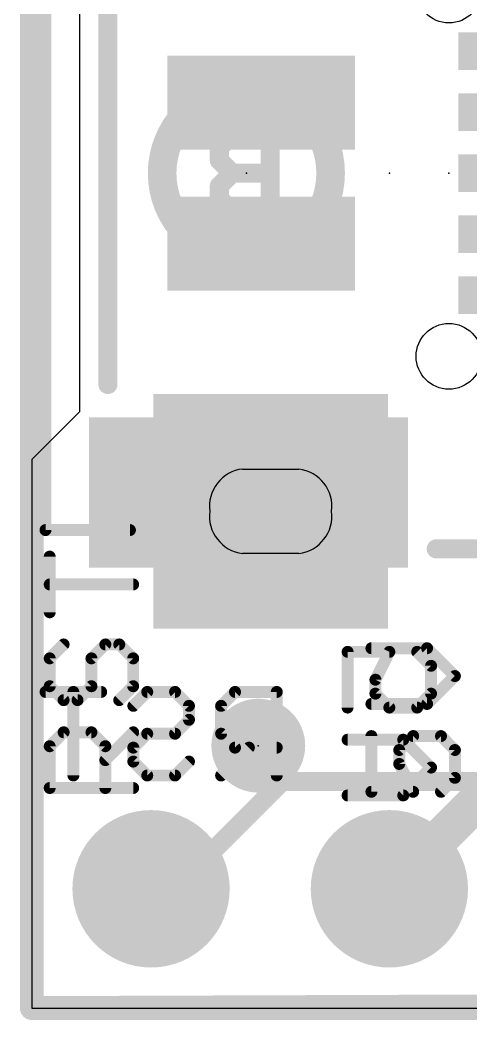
# Model space of a CAD drawing. Extents: x -0.1 to 35.7, y -0.1 to 17.9.
# Drawn here: x -0.13 to 4.67, y -0.13 to 10.52 of the extents above; entities that cross this region are included whole.
import ezdxf

# ---------------------------------------------------------------- set-up
doc = ezdxf.new("R2010")
doc.units = 0
for name, color, linetype in [('1', 12, 'CONTINUOUS'), ('16', 132, 'CONTINUOUS'), ('17', 110, 'CONTINUOUS'), ('20', 53, 'CONTINUOUS'), ('21', 40, 'CONTINUOUS'), ('22', 6, 'CONTINUOUS'), ('23', 40, 'CONTINUOUS'), ('24', 6, 'CONTINUOUS')]:
    doc.layers.add(name, color=color, linetype=linetype)

# ---------------------------------------------------------------- blocks, each defined once
blk = doc.blocks.new('ROUNDP')
at = {"const_width": 0.5}
blk.add_lwpolyline([(0, -0.25, 1), (0, 0.25, 1), (0, -0.25)], format="xyb", dxfattribs=at)
blk = doc.blocks.new('PIE')
at = {"const_width": 0.5}
blk.add_lwpolyline([(0, -0.25, 1), (0, 0.25, 1), (0, -0.25)], format="xyb", dxfattribs=at)
blk = doc.blocks.new('RECT')
blk.add_solid([(-0.5, -0.5), (0.5, -0.5), (-0.5, 0.5), (0.5, 0.5)])
blk = doc.blocks.new('SQUAREP')
blk.add_solid([(-0.5, -0.5), (0.5, -0.5), (-0.5, 0.5), (0.5, 0.5)])

msp = doc.modelspace()

# ---------------------------------------------------------------- linework, layer by layer
at = {"layer": '1'}
for points, const_width in [([(0, 17.78), (0, 0)], 0.254), ([(3.81, 1.27), (5.334, 2.794)], 0.4064), ([(0, 0), (35.56, 0)], 0.254)]:
    msp.add_lwpolyline(points, dxfattribs=dict(at, const_width=const_width))
for points, const_width in [([(3.7382, 1.3418, 1), (3.8818, 1.1982)], 0.2032), ([(0, 0.0635, 1), (0, -0.0635)], 0.127), ([(-0.0635, 0, 1), (0.0635, 0)], 0.127)]:
    msp.add_lwpolyline(points, format="xyb", dxfattribs=dict(at, const_width=const_width))
at = {"layer": '16'}
for points, const_width in [([(0, 17.78), (0, 0)], 0.254), ([(1.524, 1.27), (2.667, 2.413)], 0.2032), ([(2.667, 2.413), (22.098, 2.413)], 0.2032), ([(1.27, 1.27), (1.524, 1.27)], 0.2032), ([(0, 0), (35.56, 0.127)], 0.254)]:
    msp.add_lwpolyline(points, dxfattribs=dict(at, const_width=const_width))
for points, const_width in [([(2.667, 2.4638, 1), (2.667, 2.3622)], 0.1016), ([(2.7029, 2.3771, 1), (2.6311, 2.4489)], 0.1016), ([(1.27, 1.3208, 1), (1.27, 1.2192)], 0.1016), ([(1.4881, 1.3059, 1), (1.5599, 1.2341)], 0.1016), ([(1.524, 1.2192, 1), (1.524, 1.3208)], 0.1016), ([(-0.0002, 0.0635, 1), (0.0002, -0.0635)], 0.127), ([(-0.0635, 0, 1), (0.0635, 0)], 0.127)]:
    msp.add_lwpolyline(points, format="xyb", dxfattribs=dict(at, const_width=const_width))
at = {"layer": '20'}
for p, q in [((0.508, 11.43), (0.508, 6.35)), ((0.508, 6.35), (0, 5.842)), ((0, 5.842), (0, 0)), ((2.245, 5.74), (2.845, 5.74)), ((2.845, 4.84), (2.245, 4.84)), ((0, 0), (35.56, 0))]:
    msp.add_line(p, q, dxfattribs=at)
for centre in [(4.445, 10.84), (4.445, 6.94)]:
    msp.add_circle(centre, 0.35, dxfattribs=at)
for centre, start, end in [((2.295, 5.34), 97.125, 187.125), ((2.795, 5.34), 352.875, 82.875), ((2.295, 5.24), 172.875, 262.875), ((2.795, 5.24), 277.125, 7.125)]:
    msp.add_arc(centre, 0.4031, start, end, dxfattribs=at)
at = {"layer": '21', "const_width": 0.127}
for points in [[(0.145, 12.69), (0.145, 5.09)], [(0.145, 5.09), (1.045, 5.09)], [(0.1897, 4.2143), (0.1897, 4.8074)], [(1.0795, 4.5108), (0.1897, 4.5108)], [(0.338, 3.8719), (0.1897, 3.7236)], [(0.6346, 3.7236), (0.7829, 3.8719)], [(0.7829, 3.8719), (0.9312, 3.8719)], [(0.9312, 3.8719), (1.0795, 3.7236)], [(4.2119, 3.8317), (3.6187, 3.8317)], [(4.5085, 3.5351), (4.2119, 3.8317)], [(0.1897, 3.7236), (0.1897, 3.427)], [(0.6346, 3.427), (0.6346, 3.7236)], [(1.0795, 3.7236), (1.0795, 3.427)], [(4.2119, 3.2385), (4.5085, 3.5351)], [(0.1897, 3.427), (0.338, 3.2787)], [(0.4863, 3.2787), (0.6346, 3.427)], [(1.0795, 3.427), (0.9312, 3.2787)], [(0.338, 3.2787), (0.4863, 3.2787)], [(3.6187, 3.2385), (4.2119, 3.2385)], [(0.1897, 2.7881), (0.338, 2.9364)], [(0.338, 2.9364), (0.6346, 2.9364)], [(0.6346, 2.9364), (0.7829, 2.7881)], [(0.7829, 2.6398), (1.0795, 2.9364)], [(3.6187, 2.8962), (3.6187, 2.303)], [(3.9153, 2.7479), (4.0636, 2.8962)], [(4.0636, 2.8962), (4.3602, 2.8962)], [(4.3602, 2.8962), (4.5085, 2.7479)], [(0.1897, 2.3432), (0.1897, 2.7881)], [(0.7829, 2.7881), (0.7829, 2.3432)], [(3.9153, 2.5996), (3.9153, 2.7479)], [(4.5085, 2.7479), (4.5085, 2.4513)], [(4.0636, 2.303), (3.9153, 2.5996)], [(4.5085, 2.4513), (4.3602, 2.303)], [(1.0795, 2.3432), (0.1897, 2.3432)], [(3.6187, 2.303), (4.0636, 2.303)]]:
    msp.add_lwpolyline(points, dxfattribs=at)
at = {"layer": '21', "const_width": 0.0635}
for points in [[(0.145, 5.1217, 1), (0.145, 5.0583)], [(0.1133, 5.09, 1), (0.1768, 5.09)], [(1.045, 5.0583, 1), (1.045, 5.1217)], [(0.2215, 4.8074, 1), (0.158, 4.8074)], [(0.1897, 4.5426, 1), (0.1897, 4.4791)], [(1.0795, 4.4791, 1), (1.0795, 4.5426)], [(0.158, 4.2143, 1), (0.2215, 4.2143)], [(0.3605, 3.8495, 1), (0.3156, 3.8944)], [(0.7829, 3.9037, 1), (0.7829, 3.8402)], [(0.8054, 3.8495, 1), (0.7605, 3.8944)], [(0.9537, 3.8944, 1), (0.9088, 3.8495)], [(0.9312, 3.8402, 1), (0.9312, 3.9037)], [(3.6187, 3.8634, 1), (3.6187, 3.7999)], [(4.2344, 3.8541, 1), (4.1895, 3.8092)], [(4.2119, 3.7999, 1), (4.2119, 3.8634)], [(0.2215, 3.7236, 1), (0.158, 3.7236)], [(0.1673, 3.7461, 1), (0.2122, 3.7012)], [(0.6664, 3.7236, 1), (0.6029, 3.7236)], [(0.6122, 3.7461, 1), (0.6571, 3.7012)], [(1.1113, 3.7236, 1), (1.0478, 3.7236)], [(1.057, 3.7012, 1), (1.102, 3.7461)], [(4.531, 3.5126, 1), (4.486, 3.5575)], [(4.486, 3.5126, 1), (4.531, 3.5575)], [(0.2122, 3.4495, 1), (0.1673, 3.4046)], [(0.158, 3.427, 1), (0.2215, 3.427)], [(0.6029, 3.427, 1), (0.6664, 3.427)], [(0.6571, 3.4046, 1), (0.6122, 3.4495)], [(1.0478, 3.427, 1), (1.1113, 3.427)], [(1.102, 3.4046, 1), (1.057, 3.4495)], [(0.338, 3.3105, 1), (0.338, 3.247)], [(0.3156, 3.2563, 1), (0.3605, 3.3012)], [(0.4639, 3.3012, 1), (0.5088, 3.2563)], [(0.4863, 3.247, 1), (0.4863, 3.3105)], [(0.9088, 3.3012, 1), (0.9537, 3.2563)], [(3.6187, 3.2703, 1), (3.6187, 3.2067)], [(4.2119, 3.2067, 1), (4.2119, 3.2703)], [(4.1895, 3.261, 1), (4.2344, 3.216)], [(0.338, 2.9681, 1), (0.338, 2.9046)], [(0.3605, 2.9139, 1), (0.3156, 2.9588)], [(0.6571, 2.9588, 1), (0.6122, 2.9139)], [(0.6346, 2.9046, 1), (0.6346, 2.9681)], [(1.102, 2.9139, 1), (1.057, 2.9588)], [(3.6505, 2.8962, 1), (3.587, 2.8962)], [(4.0636, 2.9279, 1), (4.0636, 2.8644)], [(4.0861, 2.8737, 1), (4.0412, 2.9186)], [(4.3827, 2.9186, 1), (4.3378, 2.8737)], [(4.3602, 2.8644, 1), (4.3602, 2.9279)], [(0.1673, 2.8106, 1), (0.2122, 2.7656)], [(0.2215, 2.7881, 1), (0.158, 2.7881)], [(0.8147, 2.7881, 1), (0.7512, 2.7881)], [(0.7605, 2.7656, 1), (0.8054, 2.8106)], [(3.9471, 2.7479, 1), (3.8836, 2.7479)], [(3.8929, 2.7703, 1), (3.9378, 2.7254)], [(4.5403, 2.7479, 1), (4.4768, 2.7479)], [(4.486, 2.7254, 1), (4.531, 2.7703)], [(0.7605, 2.6623, 1), (0.8054, 2.6174)], [(3.9437, 2.6138, 1), (3.8869, 2.5854)], [(3.8836, 2.5996, 1), (3.9471, 2.5996)], [(4.4768, 2.4513, 1), (4.5403, 2.4513)], [(4.531, 2.4288, 1), (4.486, 2.4737)], [(0.1897, 2.375, 1), (0.1897, 2.3115)], [(0.158, 2.3432, 1), (0.2215, 2.3432)], [(0.7512, 2.3432, 1), (0.8147, 2.3432)], [(1.0795, 2.3115, 1), (1.0795, 2.375)], [(3.6187, 2.3347, 1), (3.6187, 2.2712)], [(4.0352, 2.2888, 1), (4.092, 2.3172)], [(4.0636, 2.2712, 1), (4.0636, 2.3347)], [(4.3378, 2.3254, 1), (4.3827, 2.2805)], [(3.587, 2.303, 1), (3.6505, 2.303)]]:
    msp.add_lwpolyline(points, format="xyb", dxfattribs=at)
at = {"layer": '22'}
for points, const_width in [([(0.81, 11.14), (0.81, 6.64)], 0.2032), ([(2.1333, 9.2971), (1.9977, 9.1615)], 0.2032), ([(2.54, 9.2971), (2.1333, 9.2971)], 0.2032), ([(2.54, 8.4836), (2.54, 9.2971)], 0.2032), ([(1.9977, 9.1615), (1.9977, 9.0259)], 0.2032), ([(1.9977, 9.0259), (2.1333, 8.8903)], 0.2032), ([(2.1333, 8.8903), (1.9977, 8.7548)], 0.2032), ([(2.54, 8.8903), (2.1333, 8.8903)], 0.2032), ([(1.9977, 8.7548), (1.9977, 8.6192)], 0.2032), ([(1.9977, 8.6192), (2.1333, 8.4836)], 0.2032), ([(2.1333, 8.4836), (2.54, 8.4836)], 0.2032), ([(4.31, 4.89), (8.31, 4.89)], 0.2032), ([(3.3647, 3.1998), (3.3647, 3.793)], 0.127), ([(3.3647, 3.793), (3.8096, 3.793)], 0.127), ([(3.8096, 3.793), (3.6613, 3.4964)], 0.127), ([(4.2545, 3.6447), (4.1062, 3.793)], 0.127), ([(4.2545, 3.3481), (4.2545, 3.6447)], 0.127), ([(3.6613, 3.4964), (3.6613, 3.3481)], 0.127), ([(0.7387, 3.3663), (0.1456, 3.3663)], 0.127), ([(0.4422, 2.4765), (0.4422, 3.3663)], 0.127), ([(1.0811, 3.218), (1.2294, 3.3663)], 0.127), ([(1.2294, 3.3663), (1.526, 3.3663)], 0.127), ([(1.526, 3.3663), (1.6743, 3.218)], 0.127), ([(2.1649, 3.3663), (2.0166, 3.218)], 0.127), ([(2.6098, 3.3663), (2.1649, 3.3663)], 0.127), ([(2.6098, 2.4765), (2.6098, 3.3663)], 0.127), ([(3.6613, 3.3481), (3.8096, 3.1998)], 0.127), ([(4.1062, 3.1998), (4.2545, 3.3481)], 0.127), ([(1.6743, 3.218), (1.6743, 3.0697)], 0.127), ([(2.0166, 3.218), (2.0166, 2.9214)], 0.127), ([(3.8096, 3.1998), (4.1062, 3.1998)], 0.127), ([(1.6743, 3.0697), (1.526, 2.9214)], 0.127), ([(1.2294, 2.9214), (1.0811, 2.7731)], 0.127), ([(1.526, 2.9214), (1.2294, 2.9214)], 0.127), ([(2.0166, 2.9214), (2.1649, 2.7731)], 0.127), ([(3.3647, 2.8575), (3.9579, 2.8575)], 0.127), ([(3.9579, 2.8575), (4.2545, 2.5609)], 0.127), ([(1.0811, 2.7731), (1.0811, 2.6248)], 0.127), ([(2.3132, 2.7731), (2.0166, 2.4765)], 0.127), ([(2.1649, 2.7731), (2.6098, 2.7731)], 0.127), ([(1.0811, 2.6248), (1.2294, 2.4765)], 0.127), ([(1.526, 2.4765), (1.6743, 2.6248)], 0.127), ([(4.2545, 2.5609), (3.9579, 2.2643)], 0.127), ([(1.2294, 2.4765), (1.526, 2.4765)], 0.127), ([(3.9579, 2.2643), (3.3647, 2.2643)], 0.127)]:
    msp.add_lwpolyline(points, dxfattribs=dict(at, const_width=const_width))
for points, const_width in [([(2.286, 7.992, 1), (2.286, 9.788, 1), (2.286, 7.992)], 0.3048), ([(2.1333, 9.3479, 1), (2.1333, 9.2463)], 0.1016), ([(2.1692, 9.2612, 1), (2.0973, 9.333)], 0.1016), ([(2.5908, 9.2971, 1), (2.4892, 9.2971)], 0.1016), ([(2.54, 9.2463, 1), (2.54, 9.3479)], 0.1016), ([(2.0485, 9.1615, 1), (1.9469, 9.1615)], 0.1016), ([(1.9618, 9.1974, 1), (2.0336, 9.1256)], 0.1016), ([(2.0336, 9.0618, 1), (1.9618, 8.99)], 0.1016), ([(1.9469, 9.0259, 1), (2.0485, 9.0259)], 0.1016), ([(2.1333, 8.9411, 1), (2.1333, 8.8395)], 0.1016), ([(2.1692, 8.8544, 1), (2.0973, 8.9263)], 0.1016), ([(2.0973, 8.8544, 1), (2.1692, 8.9263)], 0.1016), ([(2.54, 8.8395, 1), (2.54, 8.9411)], 0.1016), ([(2.0485, 8.7548, 1), (1.9469, 8.7548)], 0.1016), ([(1.9618, 8.7907, 1), (2.0336, 8.7188)], 0.1016), ([(2.0336, 8.6551, 1), (1.9618, 8.5833)], 0.1016), ([(1.9469, 8.6192, 1), (2.0485, 8.6192)], 0.1016), ([(2.1333, 8.5344, 1), (2.1333, 8.4328)], 0.1016), ([(2.0973, 8.4477, 1), (2.1692, 8.5195)], 0.1016), ([(2.4892, 8.4836, 1), (2.5908, 8.4836)], 0.1016), ([(2.54, 8.4328, 1), (2.54, 8.5344)], 0.1016), ([(0.7592, 6.64, 1), (0.8608, 6.64)], 0.1016), ([(4.31, 4.9408, 1), (4.31, 4.8392)], 0.1016), ([(3.3647, 3.8248, 1), (3.3647, 3.7613)], 0.0635), ([(3.3965, 3.793, 1), (3.333, 3.793)], 0.0635), ([(3.838, 3.7788, 1), (3.7812, 3.8072)], 0.0635), ([(3.8096, 3.7613, 1), (3.8096, 3.8248)], 0.0635), ([(4.1287, 3.8155, 1), (4.0838, 3.7706)], 0.0635), ([(4.2862, 3.6447, 1), (4.2228, 3.6447)], 0.0635), ([(4.232, 3.6223, 1), (4.277, 3.6672)], 0.0635), ([(3.6931, 3.4964, 1), (3.6296, 3.4964)], 0.0635), ([(3.6329, 3.5106, 1), (3.6897, 3.4822)], 0.0635), ([(0.1456, 3.398, 1), (0.1456, 3.3345)], 0.0635), ([(0.4739, 3.3663, 1), (0.4104, 3.3663)], 0.0635), ([(0.7387, 3.3345, 1), (0.7387, 3.398)], 0.0635), ([(1.2294, 3.398, 1), (1.2294, 3.3345)], 0.0635), ([(1.2518, 3.3438, 1), (1.2069, 3.3887)], 0.0635), ([(1.5484, 3.3887, 1), (1.5035, 3.3438)], 0.0635), ([(1.526, 3.3345, 1), (1.526, 3.398)], 0.0635), ([(2.1649, 3.398, 1), (2.1649, 3.3345)], 0.0635), ([(2.1874, 3.3438, 1), (2.1424, 3.3887)], 0.0635), ([(2.6415, 3.3663, 1), (2.578, 3.3663)], 0.0635), ([(2.6098, 3.3345, 1), (2.6098, 3.398)], 0.0635), ([(3.6838, 3.3706, 1), (3.6389, 3.3257)], 0.0635), ([(4.277, 3.3257, 1), (4.232, 3.3706)], 0.0635), ([(3.6296, 3.3481, 1), (3.6931, 3.3481)], 0.0635), ([(4.2228, 3.3481, 1), (4.2862, 3.3481)], 0.0635), ([(1.0586, 3.2404, 1), (1.1035, 3.1955)], 0.0635), ([(1.706, 3.218, 1), (1.6425, 3.218)], 0.0635), ([(1.6518, 3.1955, 1), (1.6967, 3.2404)], 0.0635), ([(2.0484, 3.218, 1), (1.9849, 3.218)], 0.0635), ([(1.9942, 3.2404, 1), (2.0391, 3.1955)], 0.0635), ([(3.333, 3.1998, 1), (3.3965, 3.1998)], 0.0635), ([(3.8096, 3.2316, 1), (3.8096, 3.1681)], 0.0635), ([(3.7872, 3.1774, 1), (3.8321, 3.2223)], 0.0635), ([(4.0838, 3.2223, 1), (4.1287, 3.1774)], 0.0635), ([(4.1062, 3.1681, 1), (4.1062, 3.2316)], 0.0635), ([(1.6425, 3.0697, 1), (1.706, 3.0697)], 0.0635), ([(1.6967, 3.0472, 1), (1.6518, 3.0921)], 0.0635), ([(1.2294, 2.9531, 1), (1.2294, 2.8896)], 0.0635), ([(1.2518, 2.8989, 1), (1.2069, 2.9438)], 0.0635), ([(1.526, 2.8896, 1), (1.526, 2.9531)], 0.0635), ([(2.0391, 2.9438, 1), (1.9942, 2.8989)], 0.0635), ([(1.5035, 2.9438, 1), (1.5484, 2.8989)], 0.0635), ([(1.9849, 2.9214, 1), (2.0484, 2.9214)], 0.0635), ([(3.3647, 2.8893, 1), (3.3647, 2.8257)], 0.0635), ([(3.9804, 2.88, 1), (3.9355, 2.835)], 0.0635), ([(3.9579, 2.8257, 1), (3.9579, 2.8893)], 0.0635), ([(1.1128, 2.7731, 1), (1.0493, 2.7731)], 0.0635), ([(1.0586, 2.7955, 1), (1.1035, 2.7506)], 0.0635), ([(2.1649, 2.8048, 1), (2.1649, 2.7413)], 0.0635), ([(2.1424, 2.7506, 1), (2.1874, 2.7955)], 0.0635), ([(2.3356, 2.7506, 1), (2.2907, 2.7955)], 0.0635), ([(2.6098, 2.7413, 1), (2.6098, 2.8048)], 0.0635), ([(1.1035, 2.6472, 1), (1.0586, 2.6023)], 0.0635), ([(1.6967, 2.6023, 1), (1.6518, 2.6472)], 0.0635), ([(1.0493, 2.6248, 1), (1.1128, 2.6248)], 0.0635), ([(4.277, 2.5385, 1), (4.232, 2.5834)], 0.0635), ([(4.232, 2.5385, 1), (4.277, 2.5834)], 0.0635), ([(0.4104, 2.4765, 1), (0.4739, 2.4765)], 0.0635), ([(1.2294, 2.5083, 1), (1.2294, 2.4447)], 0.0635), ([(1.2069, 2.454, 1), (1.2518, 2.499)], 0.0635), ([(1.5035, 2.499, 1), (1.5484, 2.454)], 0.0635), ([(1.526, 2.4447, 1), (1.526, 2.5083)], 0.0635), ([(1.9942, 2.499, 1), (2.0391, 2.454)], 0.0635), ([(2.578, 2.4765, 1), (2.6415, 2.4765)], 0.0635), ([(3.3647, 2.2961, 1), (3.3647, 2.2326)], 0.0635), ([(3.9355, 2.2868, 1), (3.9804, 2.2419)], 0.0635), ([(3.9579, 2.2326, 1), (3.9579, 2.2961)], 0.0635)]:
    msp.add_lwpolyline(points, format="xyb", dxfattribs=dict(at, const_width=const_width))
at = {"layer": '23'}
for p in [(4.445, 8.89), (2.413, 2.794)]:
    msp.add_point(p, dxfattribs=at)
at = {"layer": '24'}
for p in [(2.286, 8.89), (3.81, 8.89)]:
    msp.add_point(p, dxfattribs=at)

# ---------------------------------------------------------------- block references
at = {"layer": '1', "xscale": 0.4, "yscale": 1.35, "rotation": 270}
for p in [(5.22, 10.19), (5.22, 9.54), (5.22, 8.89), (5.22, 8.24), (5.22, 7.59)]:
    msp.add_blockref('RECT', p, dxfattribs=at)
at = {"layer": '1', "xscale": 2}
for p in [(2.445, 9.64), (2.445, 8.14)]:
    msp.add_blockref('RECT', p, dxfattribs=at)
at = {"layer": '1'}
msp.add_blockref('PIE', (2.413, 2.794), dxfattribs=at)
at = {"layer": '16', "xscale": 3.4, "yscale": 1.6, "rotation": 180}
msp.add_blockref('RECT', (2.31, 5.49), dxfattribs=at)
at = {"layer": '17', "xscale": 2.5, "yscale": 2.5}
msp.add_blockref('SQUAREP', (2.545, 5.29), dxfattribs=at)
msp.add_blockref('SQUAREP', (2.545, 5.29), dxfattribs=at)
at = {"layer": '17', "xscale": 1.6764, "yscale": 1.6764, "rotation": 270}
for p in [(1.27, 1.27), (1.27, 1.27), (3.81, 1.27), (3.81, 1.27)]:
    msp.add_blockref('ROUNDP', p, dxfattribs=at)

doc.saveas('drawing.dxf')
